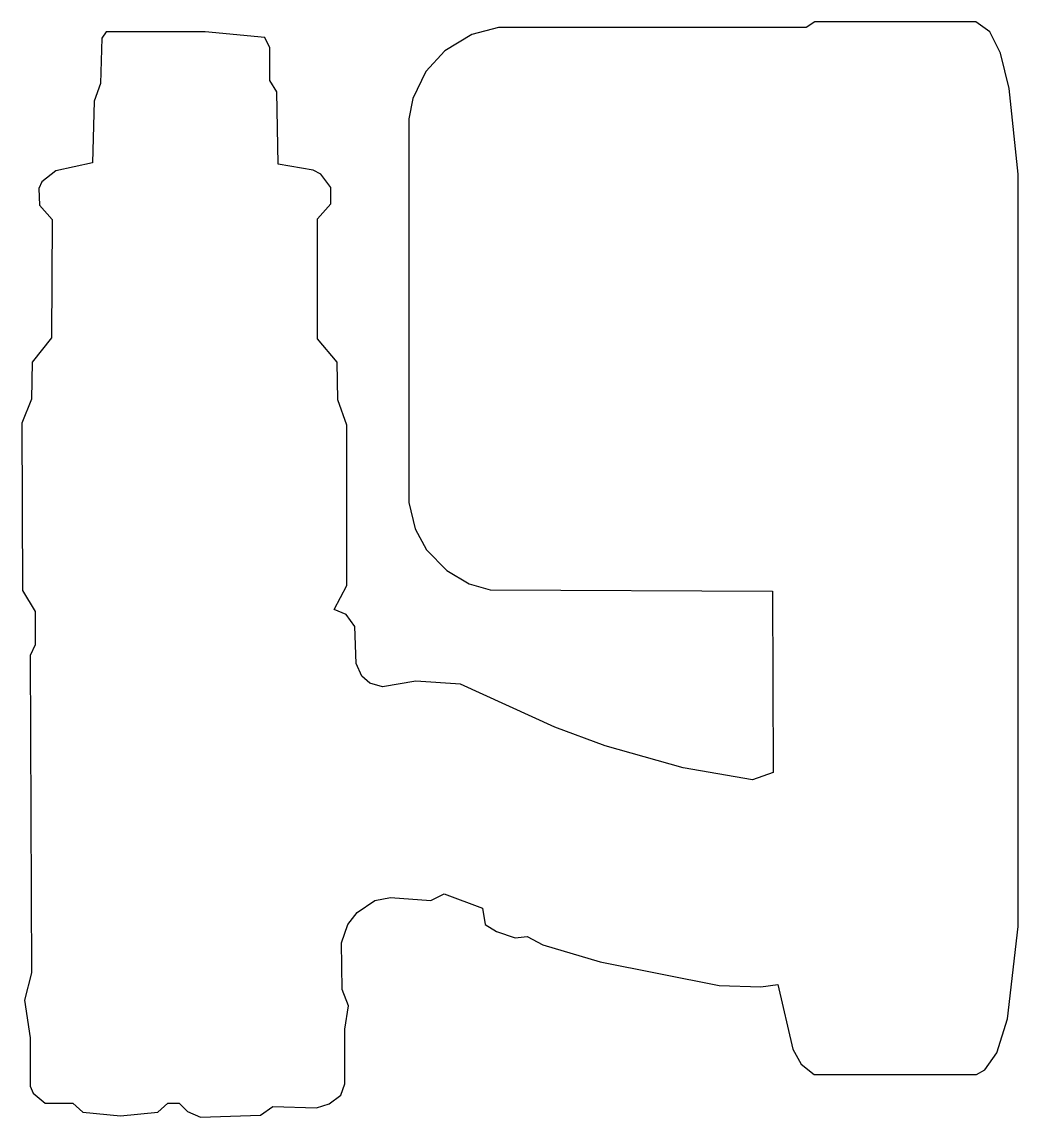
# Model space of a CAD drawing. Header units: metres. Extents: x -4.7 to 4.7, y -5.2 to 5.2.
import ezdxf

# ---------------------------------------------------------------- set-up
doc = ezdxf.new("R2010")
doc.units = ezdxf.units.M

msp = doc.modelspace()

# ---------------------------------------------------------------- linework, layer by layer
msp.add_lwpolyline([(-3.934, 5.113), (-3.976, 5.053), (-3.988, 4.622), (-4.048, 4.455), (-4.066, 3.868), (-4.413, 3.791), (-4.545, 3.689), (-4.574, 3.623), (-4.568, 3.467), (-4.449, 3.33), (-4.455, 2.205), (-4.64, 1.972), (-4.646, 1.619), (-4.736, 1.391), (-4.73, -0.2), (-4.61, -0.398), (-4.61, -0.715), (-4.658, -0.817), (-4.646, -3.838), (-4.712, -4.096), (-4.658, -4.455), (-4.658, -4.915), (-4.628, -4.981), (-4.515, -5.077), (-4.251, -5.077), (-4.156, -5.161), (-3.797, -5.197), (-3.444, -5.161), (-3.348, -5.077), (-3.24, -5.077), (-3.162, -5.155), (-3.037, -5.209), (-2.468, -5.191), (-2.349, -5.107), (-1.936, -5.119), (-1.816, -5.083), (-1.702, -4.999), (-1.666, -4.892), (-1.666, -4.371), (-1.631, -4.15), (-1.69, -3.994), (-1.696, -3.551), (-1.637, -3.378), (-1.547, -3.264), (-1.379, -3.15), (-1.23, -3.12), (-0.847, -3.15), (-0.721, -3.085), (-0.356, -3.222), (-0.332, -3.378), (-0.224, -3.444), (-0.045, -3.503), (0.069, -3.491), (0.218, -3.569), (0.763, -3.731), (1.894, -3.958), (2.289, -3.97), (2.45, -3.946), (2.594, -4.562), (2.672, -4.706), (2.797, -4.802), (4.341, -4.802), (4.419, -4.76), (4.533, -4.598), (4.634, -4.275), (4.736, -3.396), (4.736, 3.761), (4.652, 4.574), (4.568, 4.91), (4.467, 5.113), (4.335, 5.209), (2.803, 5.209), (2.72, 5.155), (-0.206, 5.155), (-0.458, 5.089), (-0.715, 4.933), (-0.895, 4.736), (-1.02, 4.479), (-1.056, 4.287), (-1.056, 0.637), (-0.996, 0.386), (-0.889, 0.188), (-0.697, -0.009), (-0.482, -0.135), (-0.284, -0.194), (2.402, -0.206), (2.408, -1.93), (2.211, -2.002), (1.553, -1.888), (0.811, -1.678), (0.332, -1.499), (-0.565, -1.092), (-0.99, -1.062), (-1.307, -1.116), (-1.427, -1.08), (-1.505, -1.014), (-1.559, -0.895), (-1.571, -0.542), (-1.654, -0.428), (-1.768, -0.38), (-1.648, -0.153), (-1.648, 1.373), (-1.732, 1.613), (-1.738, 1.972), (-1.924, 2.193), (-1.924, 3.336), (-1.798, 3.479), (-1.798, 3.635), (-1.894, 3.761), (-1.966, 3.797), (-2.301, 3.856), (-2.313, 4.545), (-2.378, 4.652), (-2.378, 4.963), (-2.426, 5.059), (-2.995, 5.113), (-3.934, 5.113)])

doc.saveas('drawing.dxf')
